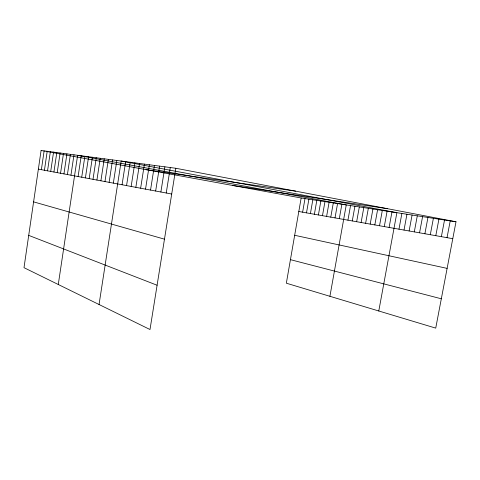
<?xml version="1.0" encoding="UTF-8"?>
<svg xmlns="http://www.w3.org/2000/svg" width="480" height="480" viewBox="0 0 480 480"><rect width="100%" height="100%" fill="white"/><g stroke="black" fill="none" stroke-linecap="round" stroke-linejoin="round"><path stroke-width="0.72" d="M41.088 150.474L24 267.678L150 329.526L175.83 168.27L41.088 150.474L301.158 197.982L456 221.778L435.732 328.116L286.344 283.2L301.158 197.982M41.376 169.686L44.124 150.87M44.43 170.256L47.208 151.278M47.538 170.838L50.352 151.698M50.706 171.426L53.55 152.118M53.928 172.026L56.802 152.55M57.21 172.644L60.114 152.982M60.546 173.268L63.486 153.432M63.948 173.898L66.924 153.882M67.416 174.546L70.422 154.344M70.944 175.206L73.986 154.818M58.278 284.502L77.622 155.298L346.254 204.912L329.916 296.304M78.096 176.544L81.216 155.772M81.72 177.222L84.876 156.252M85.41 177.912L88.602 156.75M89.172 178.614L92.406 157.248M93.006 179.328L96.282 157.758M96.918 180.06L100.23 158.28M100.902 180.804L104.256 158.814M104.964 181.566L108.366 159.36M109.116 182.34L112.554 159.912M113.346 183.126L116.832 160.476M99.048 304.518L121.194 161.052L396.882 212.694L378.78 310.992M122.064 184.758L125.646 161.64M126.564 185.598L130.194 162.24M131.154 186.456L134.832 162.852M135.846 187.332L139.578 163.482M140.64 188.226L144.42 164.118M145.536 189.144L149.37 164.772M150.54 190.074L154.428 165.438M155.652 191.034L159.6 166.122M160.884 192.006L164.886 166.824M166.23 193.008L170.298 167.538M302.628 212.184L304.998 198.576M306.498 212.862L308.892 199.17M310.416 213.558L312.828 199.776M314.388 214.254L316.818 200.388M318.408 214.968L320.862 201.012M322.476 215.682L324.954 201.642M326.604 216.414L329.1 202.278M330.78 217.152L333.306 202.926M335.016 217.896L337.566 203.58M339.306 218.658L341.88 204.24M347.934 220.176L350.55 205.572M352.272 220.944L354.912 206.244M356.658 221.718L359.328 206.922M361.11 222.504L363.798 207.612M365.622 223.302L368.334 208.308M370.194 224.106L372.93 209.01M374.826 224.922L377.592 209.73M379.524 225.75L382.314 210.456M384.282 226.596L387.102 211.188M389.112 227.448L391.962 211.938M398.976 229.188L401.88 213.462M404.01 230.076L406.944 214.236M409.116 230.976L412.08 215.028M414.3 231.888L417.294 215.826M419.556 232.818L422.58 216.642M424.89 233.76L427.944 217.464M430.302 234.714L433.392 218.304M435.798 235.686L438.918 219.15M441.372 236.67L444.528 220.014M447.03 237.666L450.222 220.89M146.016 169.644L295.632 191.148M232.5 185.442L387.324 208.662M298.806 211.506L452.778 238.68M38.37 169.122L171.702 194.028M175.83 168.27L456 221.778M294.672 235.284L447.12 268.38M290.436 259.662L441.324 298.788M33.594 201.87L164.472 239.172M28.71 235.38L157.092 285.24"/></g></svg>
